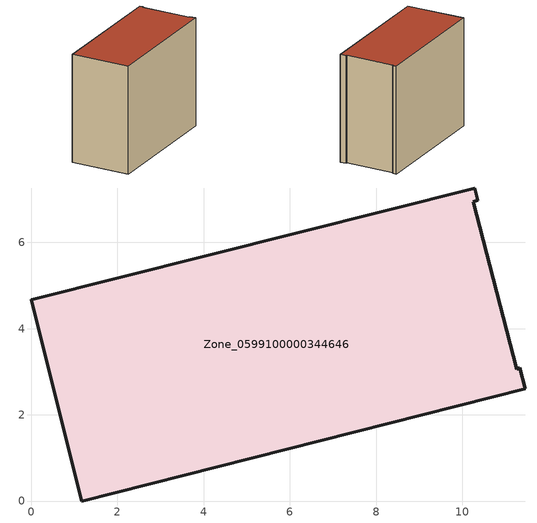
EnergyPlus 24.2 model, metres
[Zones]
Zone_0599100000344646
 floor ground (C_G): 10.26,6.95 11.27,3.06 11.34,3.09 11.46,2.6 1.17,0 0,4.67 10.29,7.26 10.36,6.97 z0
 wall outside (C_F): 1.17,0 11.46,2.6 11.34,3.09 11.27,3.06 10.26,6.95 10.36,6.97 10.29,7.26 0,4.67 1.17,0 z0:8.84
 roof outside (C_R): 10.36,6.97 10.29,7.26 0,4.67 1.17,0 11.46,2.6 11.34,3.09 11.27,3.06 10.26,6.95 z8.84
[BUILDING]
Pand.0599100000344646: North Axis=0; Terrain=City; Loads Convergence Tolerance Value=0.04; Temperature Convergence Tolerance Value=0.4; Solar Distribution=FullExterior; Maximum Number of Warmup Days=25; Minimum Number of Warmup Days=1
[Site:Location]
Rotterdam.The.Hague.AP_ZH_NLD Design_Conditions: Latitude=51.96; Longitude=4.45; Time Zone=1; Elevation=-4.5
[SITE:GROUNDTEMPERATURE:BUILDINGSURFACE]
18, 18, 18, 18, 18, 18, 18, 18, 18, 18, 18, 18
[MATERIAL] Thermal Absorptance=0.9; Solar Absorptance=0.7; Visible Absorptance=0.7
Name | Roughness | Thickness | Conductivity | Density | Specific Heat
G.TI.1992-2005 | MediumSmooth | 0.15 | 0.06 | 540 | 1210
F.TI.1992-2005 | Rough | 0.3 | 0.12 | 1920 | 840
R.TI.1992-2005 | MediumRough | 0.2 | 0.08 | 1500 | 1000
[CONSTRUCTION]
C_G: G.TI.1992-2005
C_F: F.TI.1992-2005
C_R: R.TI.1992-2005
[ZONE]
Zone_0599100000344646: Type=1; Multiplier=1; Ceiling Height=Autocalculate; Volume=Autocalculate; Floor Area=autocalculate; Part of Total Floor Area=Yes
[ZONEINFILTRATION:DESIGNFLOWRATE]
Infil_Zone_0599100000344646: Zone or ZoneList or Space or SpaceList=Zone_0599100000344646; Schedule=AlwaysOn; Design Flow Rate Calculation Method=Flow/Area; Flow Rate per Floor Area=0.0015; Constant Term Coefficient=1; Temperature Term Coefficient=0; Velocity Term Coefficient=0; Velocity Squared Term Coefficient=0
[HVACTEMPLATE:ZONE:IDEALLOADSAIRSYSTEM]
Zone_0599100000344646: Maximum Heating Supply Air Temperature=50; Minimum Cooling Supply Air Temperature=13; Maximum Heating Supply Air Humidity Ratio=0.0156; Minimum Cooling Supply Air Humidity Ratio=0.0077; Heating Limit=NoLimit; Cooling Limit=NoLimit; Dehumidification Control Type=ConstantSensibleHeatRatio; Cooling Sensible Heat Ratio=0.7; Dehumidification Setpoint=60; Humidification Control Type=None; Humidification Setpoint=30; Outdoor Air Method=None; Outdoor Air Flow Rate per Person=0.00944; Outdoor Air Flow Rate per Zone Floor Area=0; Outdoor Air Flow Rate per Zone=0; Demand Controlled Ventilation Type=None; Outdoor Air Economizer Type=NoEconomizer; Heat Recovery Type=None; Sensible Heat Recovery Effectiveness=0.7; Latent Heat Recovery Effectiveness=0.65
[ZONECONTROL:THERMOSTAT]
ThermostatControl_Zone_0599100000344646: Zone or ZoneList=Zone_0599100000344646; Control Type Schedule=DualSetpointControlType; Control 1=Thermostat_Zone_0599100000344646; Temperature Difference Between Cutout And Setpoint=0
[THERMOSTATSETPOINT:DUALSETPOINT]
Thermostat_Zone_0599100000344646: Heating Setpoint Temperature Schedule=HeatingSetpoint_Zone_0599100000344646; Cooling Setpoint Temperature Schedule=CoolingSetpoint_Zone_0599100000344646
[SCHEDULE:COMPACT]
HeatingSetpoint_Zone_0599100000344646: Through: 12/31, For: AllDays, Until: 24:00, 21
CoolingSetpoint_Zone_0599100000344646: Through: 12/31, For: AllDays, Until: 24:00, 24
DualSetpointControlType: Through: 12/31, For: AllDays, Until: 24:00, 4
AlwaysOn: Through: 12/31, For: AllDays, Until: 24:00, 1
